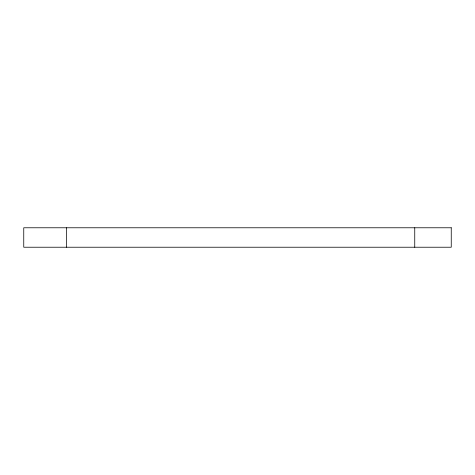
<?xml version="1.0" encoding="UTF-8"?>
<svg xmlns="http://www.w3.org/2000/svg" width="475" height="475" viewBox="0 0 475 475"><rect width="100%" height="100%" fill="white"/><g stroke="black" fill="none" stroke-linecap="round" stroke-linejoin="round"><path stroke-width="0.71" d="M414.746 227.774L414.746 247.226M66.393 227.774L66.393 247.226M451.25 227.774L23.75 227.774L23.75 247.226L451.25 247.226L451.25 227.774"/></g></svg>
